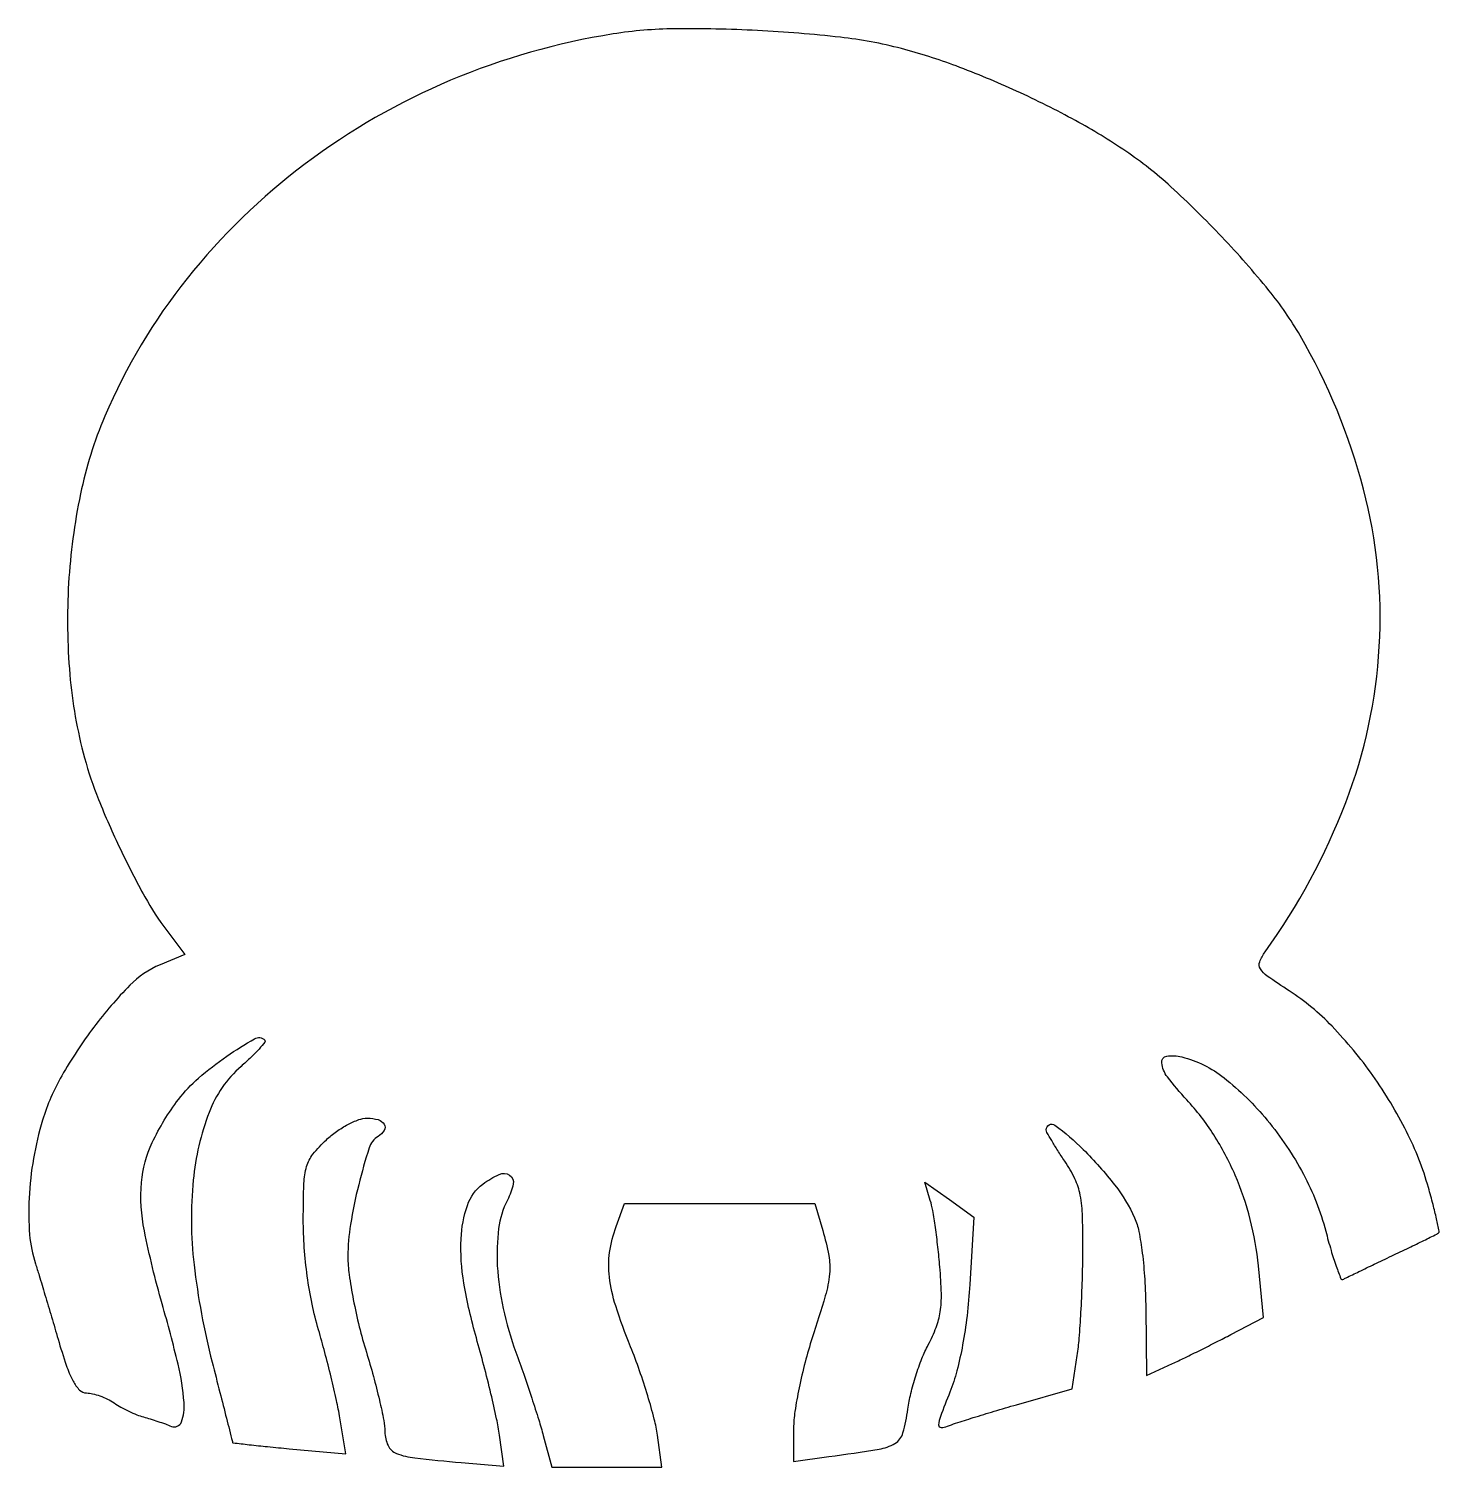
# Model space of a CAD drawing. Extents: x 0 to 190, y 0 to 194.
import ezdxf

# ---------------------------------------------------------------- set-up
doc = ezdxf.new("R2010")
doc.units = 0

msp = doc.modelspace()

# ---------------------------------------------------------------- linework, layer by layer
msp.add_lwpolyline([(78.713083, 192.979696, 0.060419), (56.834572, 186.73948, 0.061693), (37.249206, 175.479733, 0.062998), (21.347984, 160.035401, 0.068152), (10.286425, 141.5, 0.04927), (7.011225, 131.041712, 0.036455), (5.413076, 119.019202, 0.036098), (5.571351, 106.738583, 0.044918), (7.556445, 95.5, 0.029586), (9.427683, 89.92365, 0.015394), (12.378338, 83.202915, 0.015315), (15.675416, 76.793543, 0.035772), (18.617264, 72.276302), (21.06166, 69.052603), (17.720645, 67.656638, 0.100867), (13.6474, 64.888875, 0.03145), (8.805235, 59.255706, 0.032072), (4.484708, 52.704556, 0.055979), (1.912545, 46.738701, 0.031101), (0.686104, 41.571603, 0.03024), (0.095486, 36.243515, 0.032035), (0.16502, 31.316611, 0.059379), (0.945991, 27.399223, -0.004848), (1.44354, 25.822687, -0.001192), (2.229902, 23.221959, -0.001221), (3.116355, 20.238302, -0.00122), (3.988337, 17.25, 0.010841), (5.08963, 13.72921, 0.040356), (6.005144, 11.596622, 0.071949), (6.880436, 10.395692, 0.202013), (7.819839, 10, -0.058848), (8.625544, 9.904843, -0.0282), (9.624711, 9.605039, -0.027492), (10.645043, 9.170205, -0.035132), (11.527494, 8.655453, 0.023277), (12.42838, 8.100938, 0.015461), (13.508076, 7.546654, 0.015578), (14.592076, 7.072658, 0.029112), (15.5, 6.768906, -0.00922), (16.392936, 6.509156, -0.005803), (17.426562, 6.174489, -0.005825), (18.43598, 5.821524, -0.010626), (19.25, 5.506465, 0.425142), (20.584736, 6.092059, 0.107666), (20.950991, 8.712604, 0.040217), (20.138762, 13.875745, 0.010495), (18, 22, -0.019894), (15.604575, 31.847279, -0.069841), (15.218225, 38.345642, -0.091746), (16.66528, 43.719165, -0.05123), (20.208218, 49.518583, -0.050841), (22.904317, 52.398925, -0.028486), (26.697858, 55.342345, -0.020712), (30.440955, 57.696904, -0.338474), (31.820521, 57.512812, -0.385216), (31.834432, 57.23485, -0.0124), (31.039807, 56.310715, -0.018031), (29.965932, 55.205562, -0.01079), (28.615805, 53.967534, 0.122599), (24.315601, 47.765914, 0.066324), (22.186889, 38.668227, 0.053444), (22.293955, 27.267711, 0.033592), (24.725721, 14.152733, -0.000116), (25.772512, 10.057685, -0.000189), (26.657893, 6.585244, -0.000016), (27.450764, 3.470282, -0.022129), (27.475721, 3.350226, 0.336163), (27.545875, 3.283348, 0.000369), (29.730439, 3.037274, 0.002977), (32.19482, 2.776371, 0.001799), (35.117261, 2.495177), (42.734523, 1.789902), (41.91894, 6.644951, 0.012471), (41.463543, 8.99546, 0.005263), (40.740254, 12.129145, 0.005203), (39.896987, 15.462635, 0.006765), (39.051678, 18.496818, -0.020237), (38.185364, 21.965209, -0.01675), (37.538096, 25.717918, -0.016498), (37.134615, 29.572019, -0.017831), (37, 33.345608, -0.008276), (37.080655, 38.218272, -0.062097), (37.441257, 40.494191, -0.098897), (38.300089, 42.150628, -0.036006), (40.105755, 44.09879, -0.034287), (41.470849, 45.209055, -0.032228), (43.002504, 46.14777, -0.033849), (44.470149, 46.799183, -0.087738), (45.605755, 47, -0.068159), (47.082515, 46.797752, -0.193075), (47.892989, 46.176917, -0.280139), (47.884286, 45.35653, -0.115596), (47.065585, 44.540534, 0.179649), (45.860359, 42.993109, 0.015065), (44.454645, 38.031516, 0.021089), (43.35253, 32.698349, 0.040432), (43.000136, 28.346093, 0.03493), (43.168678, 25.937465, 0.012848), (43.730159, 22.57354, 0.012663), (44.533784, 18.918223, 0.014858), (45.48513, 15.5, -0.008592), (46.437501, 12.236928, -0.009479), (47.244469, 9.047784, -0.008955), (47.832154, 6.303548, -0.046925), (47.984994, 4.769052, 0.110262), (48.405848, 2.931369, 0.18796), (49.538174, 1.867061, 0.068224), (51.997126, 1.248029, 0.006324), (58.250268, 0.634914), (64.000537, 0.14445), (63.414184, 4.322225, 0.018456), (63.024089, 6.511324, 0.005215), (62.25557, 9.889544, 0.005248), (61.306647, 13.69119, 0.005521), (60.293354, 17.408138, -0.026895), (58.620108, 24.772634, -0.053012), (58.238484, 30.754557, -0.072202), (59.087722, 35.258414, -0.149607), (61.168536, 38.127127, -0.054779), (63.363016, 39.433035, -0.257779), (64.773733, 39.323878, -0.308999), (65.258767, 38.142613, -0.06697), (64.475263, 35.952164, 0.088411), (63.290778, 32.135027, 0.04497), (63.116166, 27.096574, 0.040196), (63.895453, 21.384283, 0.033507), (65.606147, 15.5, -0.004377), (66.668259, 12.508496, -0.003634), (67.747213, 9.307813, -0.003669), (68.692901, 6.360942, -0.009896), (69.307691, 4.25), (70.454721, 0), (77.863284, 0), (85.271848, 0), (84.680757, 4.312476, 0.029943), (84.249735, 6.48238, 0.010048), (83.36888, 9.591869, 0.009957), (82.253877, 13.001484, 0.011225), (81.044833, 16.229062, -0.01645), (79.055785, 21.712587, -0.049092), (78.197316, 25.606933, -0.065394), (78.236303, 28.928161, -0.051178), (79.110128, 32.429002), (80.220255, 35.5), (93.026027, 35.5), (105.831799, 35.5), (106.9159, 31.88398, -0.027285), (107.727036, 28.521665, -0.070022), (107.832721, 26.02748, -0.047178), (107.259821, 23.076514, -0.007372), (105.5, 17.403252, 0.015031), (104.54291, 14.142114, 0.013098), (103.734375, 10.676674, 0.013283), (103.168527, 7.503267, 0.03749), (103, 5.258812), (103, 0.772912), (107.75, 1.424331, 0.005868), (114.50206, 2.431178, 0.095832), (116.641644, 3.214228, 0.190101), (117.717014, 4.619577, 0.036405), (118.38247, 7.825546, -0.026771), (118.775293, 9.919841, -0.016846), (119.445812, 12.318038, -0.016906), (120.267265, 14.639303, -0.029526), (121.123082, 16.490829, 0.032247), (122.189364, 18.831016, 0.053865), (122.735543, 20.922528, 0.043685), (122.883838, 23.370858, 0.014466), (122.683094, 26.967977, 0.007105), (122.417264, 29.647388, 0.007278), (122.077218, 32.296713, 0.007091), (121.71617, 34.586462, 0.030117), (121.399123, 35.935727), (120.6696, 38.371454), (123.962731, 36.026538), (127.255862, 33.681622), (126.708665, 24.590811, -0.013939), (126.338538, 20.395446, -0.016681), (125.748824, 16.473103, -0.018214), (124.973003, 12.987561, -0.03024), (124.037914, 10.126579, 0.00417), (122.764504, 6.824043, 0.072158), (122.517923, 5.698193, 0.429595), (122.840648, 5.344726, 0.105296), (123.70718, 5.511827, -0.021431), (124.808167, 5.923057, -0.002843), (127.176484, 6.678879, -0.003291), (129.997012, 7.541041, -0.002757), (133, 8.419407), (140.5, 10.568318), (141.175877, 15.034159, 0.018016), (141.44157, 17.351077, 0.005646), (141.674989, 20.837157, 0.005633), (141.847897, 24.737792, 0.006204), (141.925877, 28.517865, 0.008135), (141.883756, 33.750209, 0.04114), (141.573483, 36.651125, 0.06358), (140.857369, 38.843045, 0.03854), (139.5, 41.214812, -0.0065), (138.54219, 42.664545, -0.00932), (137.734375, 43.975622, -0.005725), (137.093164, 45.09004, -0.128365), (137, 45.446946, -0.613667), (138.174235, 46.043388, -0.038434), (141.988804, 42.780101, -0.031194), (146.228788, 37.983991, -0.059017), (148.894166, 33.574192, -0.059005), (149.4708, 31.760903, -0.016814), (149.931799, 28.837296, -0.015752), (150.25543, 25.301186, -0.012029), (150.394166, 21.417637), (150.5, 12.335275), (154, 13.956103, 0.004697), (155.651411, 14.739786, 0.002256), (157.755891, 15.774572, 0.002236), (159.942109, 16.874049, 0.003196), (161.871119, 17.87058), (166.242238, 20.164228), (165.558984, 27.098182, 0.037825), (164.456949, 33.373739, 0.039365), (162.430763, 39.325299, 0.040311), (159.553464, 44.753564, 0.044211), (155.918797, 49.472268, -0.02202), (153.318884, 52.554737, -0.1362), (152.546378, 54.456117, -0.404333), (153.225993, 55.344026, -0.099407), (155.250996, 55.244457, -0.10654), (160.936294, 52.430714, -0.052163), (166.732884, 46.741129, -0.049549), (171.621947, 39.46226, -0.059739), (174.622875, 31.796001, 0.008171), (175.342, 29.198794, 0.014055), (176.036534, 27.064203, 0.00802), (176.668531, 25.378587, 0.45704), (176.94732, 25.28039, -0.016681), (177.351802, 25.493736, -0.000482), (179.10015, 26.34054, -0.000973), (181.160953, 27.331287, -0.00067), (183.5, 28.446356, 0.001234), (185.821909, 29.556471, 0.00189), (187.828322, 30.531197, 0.000634), (189.558455, 31.382525, 0.052494), (189.809182, 31.54092, 0.284131), (189.894824, 31.776416, 0.003439), (189.5385, 33.433959, 0.008976), (189.069459, 35.379441, 0.005598), (188.453542, 37.642515, 0.047718), (185.509448, 45.18196, 0.036997), (180.964322, 52.736818, 0.037609), (175.477964, 59.374095, 0.057049), (169.713006, 64.140745, -0.008162), (166.753354, 66.136308, -0.101435), (165.825412, 67.114474, -0.234411), (165.735342, 68.04621, -0.064938), (166.452264, 69.377984, 0.06432), (177.323155, 89.512677, 0.077599), (181.834685, 110.503115, 0.078461), (179.714414, 131.682601, 0.067649), (171.17358, 152.373799, 0.039307), (166.96941, 158.451768, 0.018401), (160.653205, 165.64586, 0.018426), (153.760626, 172.418758, 0.035787), (147.70573, 177.198541, 0.024543), (140.95222, 181.317151, 0.017418), (133.015259, 185.286355, 0.01748), (124.872706, 188.670875, 0.025825), (117.5, 191.010917, 0.036016), (109.295716, 192.535206, 0.015247), (98.130262, 193.443909, 0.015228), (86.949708, 193.670484, 0.036757)], format="xyb", close=True)

doc.saveas('drawing.dxf')
